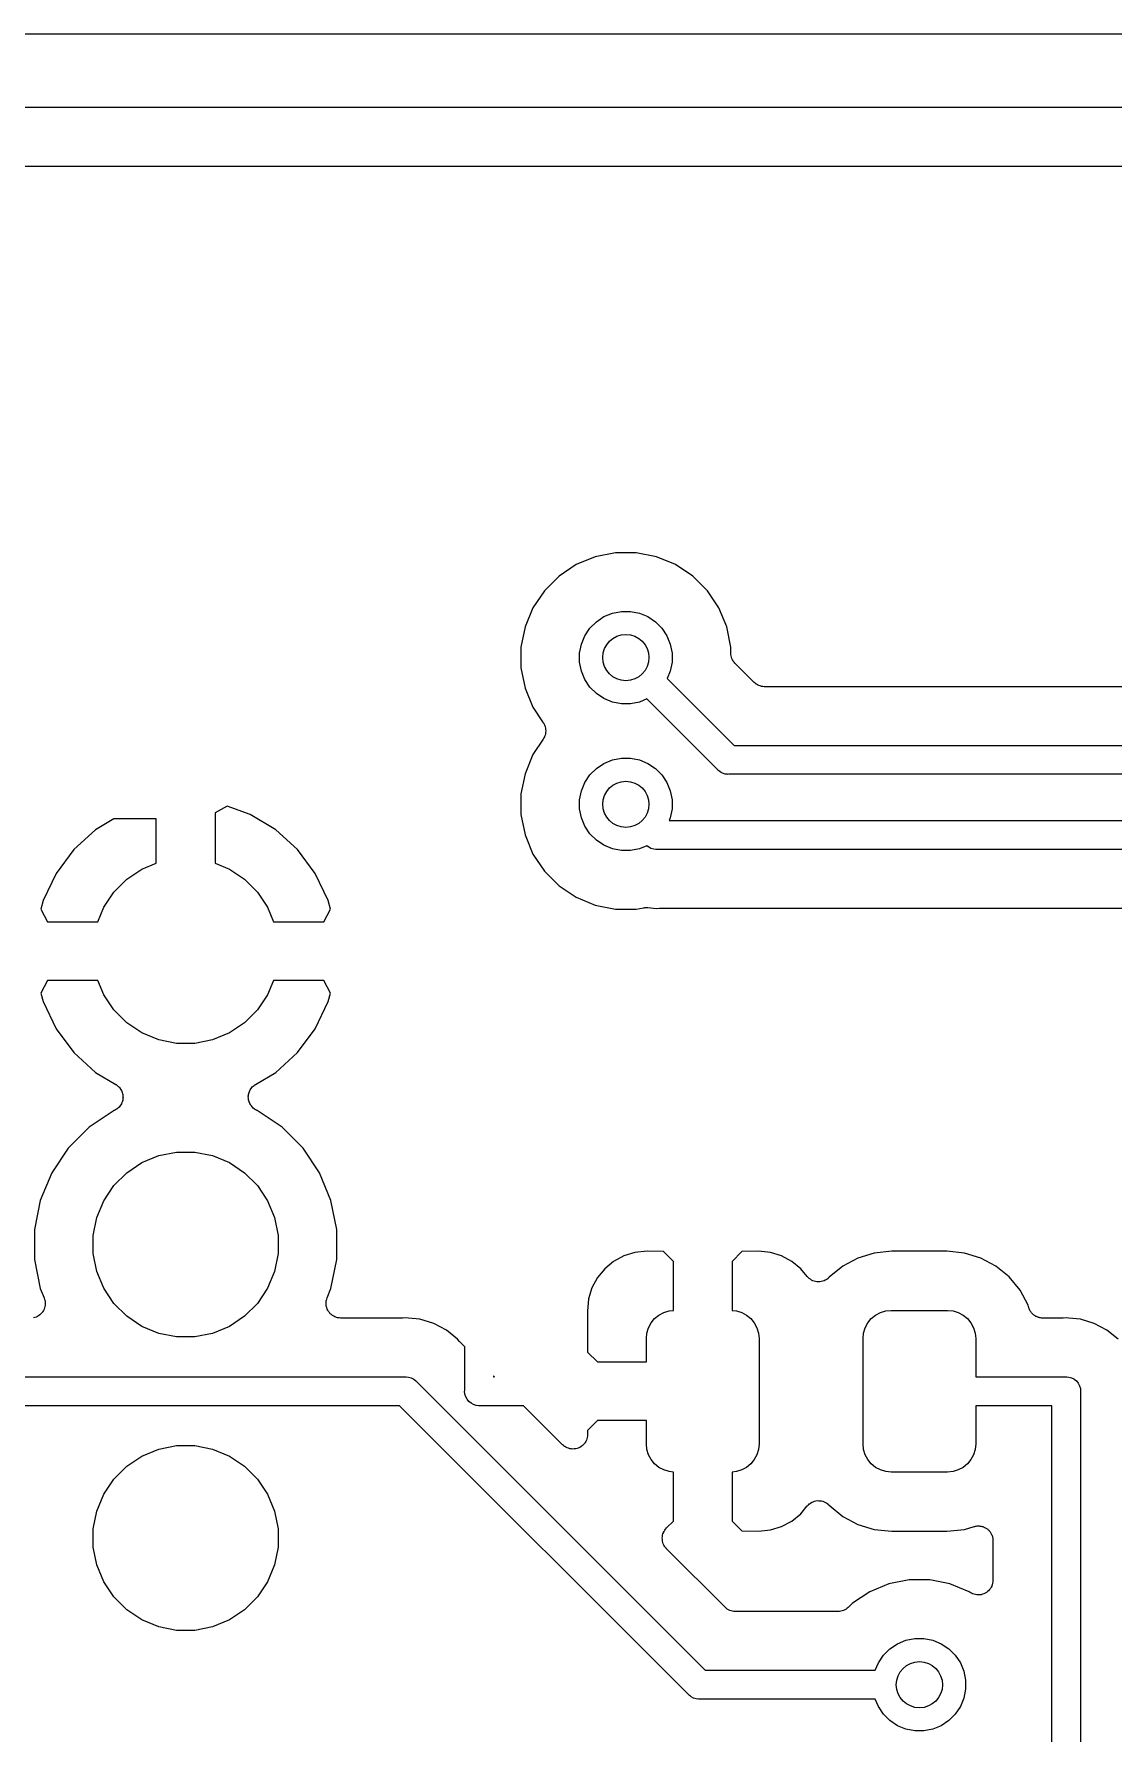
# Model space of a CAD drawing. Extents: x 4.65 to 8.46, y -5.31 to -3.29.
# Drawn here: x 6.698 to 7.066, y -4.966 to -4.388 of the extents above; entities that cross this region are included whole.
import ezdxf

# ---------------------------------------------------------------- set-up
doc = ezdxf.new("R2010")
doc.units = 0
doc.header["$MEASUREMENT"] = 0
doc.layers.add('BLACK', color=7, linetype='CONTINUOUS')

msp = doc.modelspace()

# ---------------------------------------------------------------- linework, layer by layer
at = {"layer": 'BLACK', "linetype": 'CONTINUOUS'}
for p, q in [((6.60964, -4.3875), (7.14036, -4.3875)), ((7.14036, -4.4125), (6.60964, -4.4125)), ((6.61595, -4.4325), (7.13405, -4.4325)), ((6.88957, -4.56563), (6.88307, -4.56832)), ((6.89648, -4.56425), (6.88957, -4.56563)), ((6.90352, -4.56425), (6.89648, -4.56425)), ((6.91043, -4.56563), (6.90352, -4.56425)), ((6.91693, -4.56832), (6.91043, -4.56563)), ((6.87721, -4.57223), (6.87223, -4.57721)), ((6.88307, -4.56832), (6.87721, -4.57223)), ((6.92279, -4.57223), (6.91693, -4.56832)), ((6.92777, -4.57721), (6.92279, -4.57223)), ((6.87223, -4.57721), (6.86832, -4.58307)), ((6.93168, -4.58307), (6.92777, -4.57721)), ((6.86832, -4.58307), (6.86563, -4.58957)), ((6.89254, -4.58604), (6.89541, -4.58486)), ((6.89541, -4.58486), (6.89845, -4.58425)), ((6.89845, -4.58425), (6.90155, -4.58425)), ((6.90155, -4.58425), (6.90459, -4.58486)), ((6.90459, -4.58486), (6.90746, -4.58604)), ((6.93437, -4.58957), (6.93168, -4.58307)), ((6.86563, -4.58957), (6.86425, -4.59648)), ((6.88604, -4.59254), (6.88777, -4.58996)), ((6.88777, -4.58996), (6.88996, -4.58777)), ((6.88996, -4.58777), (6.89254, -4.58604)), ((6.90746, -4.58604), (6.91004, -4.58777)), ((6.91004, -4.58777), (6.91223, -4.58996)), ((6.91223, -4.58996), (6.91396, -4.59254)), ((6.93575, -4.59648), (6.93437, -4.58957)), ((6.86425, -4.59648), (6.86425, -4.60352)), ((6.88425, -4.59845), (6.88486, -4.59541)), ((6.88486, -4.59541), (6.88604, -4.59254)), ((6.91396, -4.59254), (6.91514, -4.59541)), ((6.91514, -4.59541), (6.91575, -4.59845)), ((6.93575, -4.59843), (6.93575, -4.59648)), ((6.88425, -4.60155), (6.88425, -4.59845)), ((6.88486, -4.60459), (6.88425, -4.60155)), ((6.91575, -4.60155), (6.91514, -4.60459)), ((6.91575, -4.59845), (6.91575, -4.60155)), ((6.93579, -4.59889), (6.93575, -4.59843)), ((6.93583, -4.59935), (6.93579, -4.59889)), ((6.93584, -4.59938), (6.93583, -4.59935)), ((6.93584, -4.5994), (6.93584, -4.59938)), ((6.93598, -4.59984), (6.93584, -4.5994)), ((6.93611, -4.60029), (6.93598, -4.59984)), ((6.93612, -4.60031), (6.93611, -4.60029)), ((6.93613, -4.60034), (6.93612, -4.60031)), ((6.93634, -4.60075), (6.93613, -4.60034)), ((6.93655, -4.60116), (6.93634, -4.60075)), ((6.93657, -4.60118), (6.93655, -4.60116)), ((6.93658, -4.6012), (6.93657, -4.60118)), ((6.93688, -4.60156), (6.93658, -4.6012)), ((6.93716, -4.60192), (6.93688, -4.60156)), ((6.9372, -4.60196), (6.93716, -4.60192)), ((6.93721, -4.60197), (6.9372, -4.60196)), ((6.9372, -4.60196), (6.9372, -4.60196)), ((6.9372, -4.60196), (6.9372, -4.60196)), ((6.9437, -4.60846), (6.93721, -4.60197)), ((6.86425, -4.60352), (6.86563, -4.61043)), ((6.88604, -4.60746), (6.88486, -4.60459)), ((6.88777, -4.61004), (6.88604, -4.60746)), ((6.91514, -4.60459), (6.91409, -4.60713)), ((6.91409, -4.60713), (6.93688, -4.62992)), ((6.94406, -4.60875), (6.9437, -4.60846)), ((6.86563, -4.61043), (6.86832, -4.61693)), ((6.88996, -4.61223), (6.88777, -4.61004)), ((6.89254, -4.61396), (6.88996, -4.61223)), ((6.89541, -4.61514), (6.89254, -4.61396)), ((6.90713, -4.61409), (6.90459, -4.61514)), ((6.93119, -4.63815), (6.90713, -4.61409)), ((6.94441, -4.60905), (6.94406, -4.60875)), ((6.94443, -4.60906), (6.94441, -4.60905)), ((6.94445, -4.60908), (6.94443, -4.60906)), ((6.94486, -4.60929), (6.94445, -4.60908)), ((6.94527, -4.60952), (6.94486, -4.60929)), ((6.94529, -4.60952), (6.94527, -4.60952)), ((6.94531, -4.60954), (6.94529, -4.60952)), ((6.94575, -4.60967), (6.94531, -4.60954)), ((6.9462, -4.60981), (6.94575, -4.60967)), ((6.94622, -4.60981), (6.9462, -4.60981)), ((6.94625, -4.60982), (6.94622, -4.60981)), ((6.9467, -4.60987), (6.94625, -4.60982)), ((6.94717, -4.60992), (6.9467, -4.60987)), ((6.94722, -4.60992), (6.94717, -4.60992)), ((6.94724, -4.60992), (6.94722, -4.60992)), ((6.94722, -4.60992), (6.94722, -4.60992)), ((6.94722, -4.60992), (6.94722, -4.60992)), ((7.29169, -4.60992), (6.94724, -4.60992)), ((6.86832, -4.61693), (6.87185, -4.62222)), ((6.89845, -4.61575), (6.89541, -4.61514)), ((6.90155, -4.61575), (6.89845, -4.61575)), ((6.90459, -4.61514), (6.90155, -4.61575)), ((6.87185, -4.62222), (6.87187, -4.62224)), ((6.87187, -4.62224), (6.87187, -4.62224)), ((6.87187, -4.62224), (6.87187, -4.62224)), ((6.87187, -4.62224), (6.87189, -4.62228)), ((6.87189, -4.62228), (6.87211, -4.6227)), ((6.87211, -4.6227), (6.87232, -4.62311)), ((6.87232, -4.62311), (6.87233, -4.62313)), ((6.87233, -4.62313), (6.87234, -4.62315)), ((6.87234, -4.62315), (6.87247, -4.6236)), ((6.87247, -4.6236), (6.8726, -4.62404)), ((6.8726, -4.62404), (6.87261, -4.62406)), ((6.87265, -4.62552), (6.8726, -4.62598)), ((6.87261, -4.62406), (6.87261, -4.62408)), ((6.87261, -4.62408), (6.87265, -4.62455)), ((6.87265, -4.62455), (6.8727, -4.62501)), ((6.8727, -4.62506), (6.87265, -4.62552)), ((6.8727, -4.62501), (6.8727, -4.62504)), ((6.8727, -4.62504), (6.8727, -4.62506)), ((6.87185, -4.62778), (6.86832, -4.63307)), ((6.87207, -4.62737), (6.87185, -4.62778)), ((6.8723, -4.62696), (6.87207, -4.62737)), ((6.87231, -4.62692), (6.8723, -4.62694)), ((6.8723, -4.62694), (6.8723, -4.62696)), ((6.87245, -4.62647), (6.87231, -4.62692)), ((6.87259, -4.62603), (6.87245, -4.62647)), ((6.8726, -4.62598), (6.87259, -4.62601)), ((6.87259, -4.62601), (6.87259, -4.62603)), ((6.93688, -4.62992), (7.30531, -4.62992)), ((6.86832, -4.63307), (6.86563, -4.63957)), ((6.88996, -4.63777), (6.89254, -4.63604)), ((6.89254, -4.63604), (6.89541, -4.63486)), ((6.89541, -4.63486), (6.89845, -4.63425)), ((6.89845, -4.63425), (6.90155, -4.63425)), ((6.90155, -4.63425), (6.90459, -4.63486)), ((6.90459, -4.63486), (6.90746, -4.63604)), ((6.90746, -4.63604), (6.91004, -4.63777)), ((6.86563, -4.63957), (6.86425, -4.64648)), ((6.88486, -4.64541), (6.88604, -4.64254)), ((6.88604, -4.64254), (6.88777, -4.63996)), ((6.88777, -4.63996), (6.88996, -4.63777)), ((6.91004, -4.63777), (6.91223, -4.63996)), ((6.91223, -4.63996), (6.91396, -4.64254)), ((6.91396, -4.64254), (6.91514, -4.64541)), ((6.93135, -4.63834), (6.93119, -4.63815)), ((6.93153, -4.63849), (6.93135, -4.63834)), ((6.9321, -4.63895), (6.93153, -4.63849)), ((6.93252, -4.63918), (6.9321, -4.63895)), ((6.93295, -4.63941), (6.93252, -4.63918)), ((6.93388, -4.63969), (6.93295, -4.63941)), ((6.9346, -4.63976), (6.93388, -4.63969)), ((6.93484, -4.63979), (6.9346, -4.63976)), ((6.9346, -4.63976), (6.9346, -4.63976)), ((6.93508, -4.63976), (6.93484, -4.63979)), ((7.30531, -4.63976), (6.93508, -4.63976)), ((6.86425, -4.64648), (6.86425, -4.65352)), ((6.88425, -4.64845), (6.88486, -4.64541)), ((6.88425, -4.65155), (6.88425, -4.64845)), ((6.91514, -4.64541), (6.91575, -4.64845)), ((6.91575, -4.64845), (6.91575, -4.65155)), ((6.76417, -4.65066), (6.76, -4.65294)), ((6.76, -4.65294), (6.76, -4.67005)), ((6.77202, -4.65348), (6.76417, -4.65066)), ((6.78067, -4.65867), (6.77202, -4.65348)), ((6.86425, -4.65352), (6.86563, -4.66043)), ((6.88486, -4.65459), (6.88425, -4.65155)), ((6.88604, -4.65746), (6.88486, -4.65459)), ((6.91514, -4.65459), (6.91476, -4.65551)), ((6.91575, -4.65155), (6.91514, -4.65459)), ((6.71933, -4.65867), (6.71185, -4.66544)), ((6.72557, -4.65492), (6.71933, -4.65867)), ((6.74, -4.65492), (6.72557, -4.65492)), ((6.74, -4.67005), (6.74, -4.65492)), ((6.78815, -4.66544), (6.78067, -4.65867)), ((6.86563, -4.66043), (6.86832, -4.66693)), ((6.88777, -4.66004), (6.88604, -4.65746)), ((6.88996, -4.66223), (6.88777, -4.66004)), ((6.91476, -4.65551), (7.30531, -4.65551)), ((6.71185, -4.66544), (6.70584, -4.67355)), ((6.79416, -4.67355), (6.78815, -4.66544)), ((6.89254, -4.66396), (6.88996, -4.66223)), ((6.89541, -4.66514), (6.89254, -4.66396)), ((6.89845, -4.66575), (6.89541, -4.66514)), ((6.90155, -4.66575), (6.89845, -4.66575)), ((6.90459, -4.66514), (6.90155, -4.66575)), ((6.90713, -4.66409), (6.90459, -4.66514)), ((6.90755, -4.66443), (6.90713, -4.66409)), ((6.90769, -4.66454), (6.90755, -4.66443)), ((6.90854, -4.665), (6.90769, -4.66454)), ((6.90947, -4.66528), (6.90854, -4.665)), ((6.91019, -4.66535), (6.90947, -4.66528)), ((6.91043, -4.66538), (6.91019, -4.66535)), ((6.91019, -4.66535), (6.91019, -4.66535)), ((6.91067, -4.66535), (6.91043, -4.66538)), ((7.30531, -4.66535), (6.91067, -4.66535)), ((6.72992, -4.67554), (6.73508, -4.67209)), ((6.73508, -4.67209), (6.74, -4.67005)), ((6.76, -4.67005), (6.76492, -4.67209)), ((6.76492, -4.67209), (6.77008, -4.67554)), ((6.86832, -4.66693), (6.87223, -4.67279)), ((6.70584, -4.67355), (6.70148, -4.68278)), ((6.72554, -4.67992), (6.72992, -4.67554)), ((6.77008, -4.67554), (6.77446, -4.67992)), ((6.79852, -4.68278), (6.79416, -4.67355)), ((6.87223, -4.67279), (6.87721, -4.67777)), ((6.87721, -4.67777), (6.88307, -4.68168)), ((6.70148, -4.68278), (6.7006, -4.6857)), ((6.72209, -4.68508), (6.72554, -4.67992)), ((6.77446, -4.67992), (6.77791, -4.68508)), ((6.7994, -4.6857), (6.79852, -4.68278)), ((6.88307, -4.68168), (6.88957, -4.68437)), ((6.7006, -4.6857), (6.70296, -4.69)), ((6.72005, -4.69), (6.72209, -4.68508)), ((6.77791, -4.68508), (6.77995, -4.69)), ((6.79704, -4.69), (6.7994, -4.6857)), ((6.88957, -4.68437), (6.89648, -4.68575)), ((6.89648, -4.68575), (6.90352, -4.68575)), ((6.90352, -4.68575), (6.906, -4.68525)), ((6.906, -4.68525), (6.90607, -4.68524)), ((6.90607, -4.68524), (6.90628, -4.68522)), ((6.90628, -4.68522), (6.90649, -4.68518)), ((6.90649, -4.68518), (6.90677, -4.68518)), ((6.90677, -4.68518), (6.90704, -4.68516)), ((6.90704, -4.68516), (6.90725, -4.68518)), ((6.90725, -4.68518), (6.90747, -4.68518)), ((6.90747, -4.68518), (6.91043, -4.68547)), ((6.91043, -4.68547), (6.91141, -4.68538)), ((6.91141, -4.68538), (6.91148, -4.68537)), ((6.91148, -4.68537), (6.91169, -4.68537)), ((6.91169, -4.68537), (6.9119, -4.68535)), ((6.9119, -4.68535), (7.28019, -4.68535)), ((6.70296, -4.69), (6.72005, -4.69)), ((6.77995, -4.69), (6.79704, -4.69)), ((6.70296, -4.71), (6.7006, -4.7143)), ((6.72005, -4.71), (6.70296, -4.71)), ((6.72209, -4.71492), (6.72005, -4.71)), ((6.77995, -4.71), (6.77791, -4.71492)), ((6.79704, -4.71), (6.77995, -4.71)), ((6.7994, -4.7143), (6.79704, -4.71)), ((6.7006, -4.7143), (6.70148, -4.71722)), ((6.70148, -4.71722), (6.70584, -4.72645)), ((6.72554, -4.72008), (6.72209, -4.71492)), ((6.77791, -4.71492), (6.77446, -4.72008)), ((6.79416, -4.72645), (6.79852, -4.71722)), ((6.79852, -4.71722), (6.7994, -4.7143)), ((6.72992, -4.72446), (6.72554, -4.72008)), ((6.77446, -4.72008), (6.77008, -4.72446)), ((6.70584, -4.72645), (6.71185, -4.73456)), ((6.73508, -4.72791), (6.72992, -4.72446)), ((6.74081, -4.73029), (6.73508, -4.72791)), ((6.76492, -4.72791), (6.75919, -4.73029)), ((6.77008, -4.72446), (6.76492, -4.72791)), ((6.78815, -4.73456), (6.79416, -4.72645)), ((6.71185, -4.73456), (6.71933, -4.74133)), ((6.7469, -4.7315), (6.74081, -4.73029)), ((6.7531, -4.7315), (6.7469, -4.7315)), ((6.75919, -4.73029), (6.7531, -4.7315)), ((6.78067, -4.74133), (6.78815, -4.73456)), ((6.71933, -4.74133), (6.72623, -4.74547)), ((6.77377, -4.74547), (6.78067, -4.74133)), ((6.72623, -4.74547), (6.72629, -4.74551)), ((6.72629, -4.74551), (6.72638, -4.74558)), ((6.72638, -4.74558), (6.72647, -4.74563)), ((6.72647, -4.74563), (6.72676, -4.74587)), ((6.72676, -4.74587), (6.72706, -4.7461)), ((6.72706, -4.7461), (6.72714, -4.74619)), ((6.72714, -4.74619), (6.72722, -4.74626)), ((6.72722, -4.74626), (6.72746, -4.74655)), ((6.72746, -4.74655), (6.72771, -4.74683)), ((6.72771, -4.74683), (6.72777, -4.74693)), ((6.72777, -4.74693), (6.72784, -4.74702)), ((6.72784, -4.74702), (6.72801, -4.74735)), ((6.72801, -4.74735), (6.7282, -4.74768)), ((6.77183, -4.74761), (6.77202, -4.74729)), ((6.77202, -4.74729), (6.7722, -4.74696)), ((6.7722, -4.74696), (6.77227, -4.74687)), ((6.77227, -4.74687), (6.77233, -4.74678)), ((6.77233, -4.74678), (6.77259, -4.7465)), ((6.77259, -4.7465), (6.77283, -4.74621)), ((6.77283, -4.74621), (6.77291, -4.74614)), ((6.77291, -4.74614), (6.77299, -4.74605)), ((6.77299, -4.74605), (6.77329, -4.74583)), ((6.77329, -4.74583), (6.77358, -4.74559)), ((6.77358, -4.74559), (6.77368, -4.74554)), ((6.77368, -4.74554), (6.77377, -4.74547)), ((6.72726, -4.75322), (6.72719, -4.7533)), ((6.72734, -4.75314), (6.72726, -4.75322)), ((6.72757, -4.75284), (6.72734, -4.75314)), ((6.72781, -4.75255), (6.72757, -4.75284)), ((6.72786, -4.75245), (6.72781, -4.75255)), ((6.72793, -4.75236), (6.72786, -4.75245)), ((6.72809, -4.75202), (6.72793, -4.75236)), ((6.72827, -4.75169), (6.72809, -4.75202)), ((6.7282, -4.74768), (6.72824, -4.74778)), ((6.72824, -4.74778), (6.72829, -4.74788)), ((6.7283, -4.75158), (6.72827, -4.75169)), ((6.72829, -4.74788), (6.7284, -4.74824)), ((6.72835, -4.75148), (6.7283, -4.75158)), ((6.72844, -4.75112), (6.72835, -4.75148)), ((6.7284, -4.74824), (6.72852, -4.7486)), ((6.72856, -4.75076), (6.72844, -4.75112)), ((6.72852, -4.7486), (6.72853, -4.74871)), ((6.72853, -4.74871), (6.72857, -4.74882)), ((6.72857, -4.75065), (6.72856, -4.75076)), ((6.72857, -4.74882), (6.7286, -4.74919)), ((6.7286, -4.75054), (6.72857, -4.75065)), ((6.7286, -4.74919), (6.72865, -4.74957)), ((6.72862, -4.75016), (6.7286, -4.75054)), ((6.72866, -4.74979), (6.72862, -4.75016)), ((6.72865, -4.74957), (6.72865, -4.74968)), ((6.72865, -4.74968), (6.72866, -4.74979)), ((6.77134, -4.74972), (6.77136, -4.74961)), ((6.77138, -4.75009), (6.77134, -4.74972)), ((6.77135, -4.7495), (6.77141, -4.74912)), ((6.77136, -4.74961), (6.77135, -4.7495)), ((6.77139, -4.75047), (6.77138, -4.75009)), ((6.77142, -4.75058), (6.77139, -4.75047)), ((6.77141, -4.74912), (6.77145, -4.74875)), ((6.77143, -4.75069), (6.77142, -4.75058)), ((6.77154, -4.75105), (6.77143, -4.75069)), ((6.77145, -4.74875), (6.77148, -4.74864)), ((6.77148, -4.74864), (6.7715, -4.74853)), ((6.7715, -4.74853), (6.77163, -4.74818)), ((6.77163, -4.75142), (6.77154, -4.75105)), ((6.77163, -4.74818), (6.77174, -4.74782)), ((6.77167, -4.75152), (6.77163, -4.75142)), ((6.7717, -4.75163), (6.77167, -4.75152)), ((6.77188, -4.75196), (6.7717, -4.75163)), ((6.77174, -4.74782), (6.77179, -4.74772)), ((6.77179, -4.74772), (6.77183, -4.74761)), ((6.77204, -4.7523), (6.77188, -4.75196)), ((6.7721, -4.75239), (6.77204, -4.7523)), ((6.77216, -4.75249), (6.7721, -4.75239)), ((6.77239, -4.75279), (6.77216, -4.75249)), ((6.77261, -4.75309), (6.77239, -4.75279)), ((6.7727, -4.75317), (6.77261, -4.75309)), ((6.77277, -4.75325), (6.7727, -4.75317)), ((6.77305, -4.7535), (6.77277, -4.75325)), ((6.72564, -4.75434), (6.71717, -4.76)), ((6.72567, -4.75433), (6.72564, -4.75434)), ((6.72577, -4.75429), (6.72567, -4.75433)), ((6.7261, -4.7541), (6.72577, -4.75429)), ((6.72643, -4.75392), (6.7261, -4.7541)), ((6.72652, -4.75385), (6.72643, -4.75392)), ((6.72661, -4.75379), (6.72652, -4.75385)), ((6.72689, -4.75354), (6.72661, -4.75379)), ((6.72719, -4.7533), (6.72689, -4.75354)), ((6.77333, -4.75375), (6.77305, -4.7535)), ((6.77343, -4.75381), (6.77333, -4.75375)), ((6.77351, -4.75388), (6.77343, -4.75381)), ((6.77384, -4.75406), (6.77351, -4.75388)), ((6.77416, -4.75426), (6.77384, -4.75406)), ((6.77427, -4.7543), (6.77416, -4.75426)), ((6.77437, -4.75435), (6.77427, -4.7543)), ((6.77439, -4.75436), (6.77437, -4.75435)), ((6.78283, -4.76), (6.77439, -4.75436)), ((6.71717, -4.76), (6.71, -4.76717)), ((6.79, -4.76717), (6.78283, -4.76)), ((6.71, -4.76717), (6.70436, -4.77561)), ((6.73508, -4.77209), (6.74081, -4.76971)), ((6.74081, -4.76971), (6.7469, -4.7685)), ((6.7469, -4.7685), (6.7531, -4.7685)), ((6.7531, -4.7685), (6.75919, -4.76971)), ((6.75919, -4.76971), (6.76492, -4.77209)), ((6.79564, -4.77561), (6.79, -4.76717)), ((6.70436, -4.77561), (6.70048, -4.78498)), ((6.72554, -4.77992), (6.72992, -4.77554)), ((6.72992, -4.77554), (6.73508, -4.77209)), ((6.76492, -4.77209), (6.77008, -4.77554)), ((6.77008, -4.77554), (6.77446, -4.77992)), ((6.79952, -4.78498), (6.79564, -4.77561)), ((6.72209, -4.78508), (6.72554, -4.77992)), ((6.77446, -4.77992), (6.77791, -4.78508)), ((6.70048, -4.78498), (6.6985, -4.79493)), ((6.71971, -4.79081), (6.72209, -4.78508)), ((6.77791, -4.78508), (6.78029, -4.79081)), ((6.8015, -4.79493), (6.79952, -4.78498)), ((6.7185, -4.7969), (6.71971, -4.79081)), ((6.78029, -4.79081), (6.7815, -4.7969)), ((6.6985, -4.79493), (6.6985, -4.80507)), ((6.7185, -4.8031), (6.7185, -4.7969)), ((6.7815, -4.7969), (6.7815, -4.8031)), ((6.8015, -4.80507), (6.8015, -4.79493)), ((6.6985, -4.80507), (6.70048, -4.81502)), ((6.71971, -4.80919), (6.7185, -4.8031)), ((6.7815, -4.8031), (6.78029, -4.80919)), ((6.79952, -4.81502), (6.8015, -4.80507)), ((6.8993, -4.80387), (6.89582, -4.80573)), ((6.90307, -4.80273), (6.8993, -4.80387)), ((6.9072, -4.80232), (6.90307, -4.80273)), ((6.91283, -4.80241), (6.9072, -4.80232)), ((6.91618, -4.80576), (6.91283, -4.80241)), ((6.93953, -4.80241), (6.93618, -4.80576)), ((6.94517, -4.80232), (6.93953, -4.80241)), ((6.94929, -4.80273), (6.94517, -4.80232)), ((6.95306, -4.80387), (6.94929, -4.80273)), ((6.95654, -4.80573), (6.95306, -4.80387)), ((6.97904, -4.8046), (6.97391, -4.80735)), ((6.98461, -4.80291), (6.97904, -4.8046)), ((6.99065, -4.80232), (6.98461, -4.80291)), ((7.00935, -4.80232), (6.99065, -4.80232)), ((7.01539, -4.80291), (7.00935, -4.80232)), ((7.02096, -4.8046), (7.01539, -4.80291)), ((7.02609, -4.80735), (7.02096, -4.8046)), ((6.72209, -4.81492), (6.71971, -4.80919)), ((6.78029, -4.80919), (6.77791, -4.81492)), ((6.89278, -4.80823), (6.89028, -4.81128)), ((6.89582, -4.80573), (6.89278, -4.80823)), ((6.91618, -4.82248), (6.91618, -4.80576)), ((6.93618, -4.80576), (6.93618, -4.82248)), ((6.95958, -4.80823), (6.95654, -4.80573)), ((6.96178, -4.81091), (6.95958, -4.80823)), ((6.96212, -4.81124), (6.96178, -4.81091)), ((6.9693, -4.81113), (6.96913, -4.81129)), ((6.97391, -4.80735), (6.9693, -4.81113)), ((7.03059, -4.81104), (7.02609, -4.80735)), ((7.03429, -4.81554), (7.03059, -4.81104)), ((6.70048, -4.81502), (6.70179, -4.81817)), ((6.72554, -4.82008), (6.72209, -4.81492)), ((6.77791, -4.81492), (6.77446, -4.82008)), ((6.79821, -4.81817), (6.79952, -4.81502)), ((6.88842, -4.81475), (6.88728, -4.81852)), ((6.89028, -4.81128), (6.88842, -4.81475)), ((6.96245, -4.81158), (6.96212, -4.81124)), ((6.96246, -4.81159), (6.96245, -4.81158)), ((6.96247, -4.8116), (6.96246, -4.81159)), ((6.96287, -4.81186), (6.96247, -4.8116)), ((6.96326, -4.81213), (6.96287, -4.81186)), ((6.96327, -4.81214), (6.96326, -4.81213)), ((6.96328, -4.81214), (6.96327, -4.81214)), ((6.96372, -4.81233), (6.96328, -4.81214)), ((6.96416, -4.81251), (6.96372, -4.81233)), ((6.96417, -4.81251), (6.96416, -4.81251)), ((6.96419, -4.81252), (6.96417, -4.81251)), ((6.96465, -4.81261), (6.96419, -4.81252)), ((6.96511, -4.81271), (6.96465, -4.81261)), ((6.96513, -4.81271), (6.96511, -4.81271)), ((6.96514, -4.81271), (6.96513, -4.81271)), ((6.96562, -4.81271), (6.96514, -4.81271)), ((6.96609, -4.81272), (6.96562, -4.81271)), ((6.9661, -4.81272), (6.96609, -4.81272)), ((6.96612, -4.81272), (6.9661, -4.81272)), ((6.96659, -4.81263), (6.96612, -4.81272)), ((6.96705, -4.81254), (6.96659, -4.81263)), ((6.96706, -4.81253), (6.96705, -4.81254)), ((6.96708, -4.81253), (6.96706, -4.81253)), ((6.96752, -4.81235), (6.96708, -4.81253)), ((6.96795, -4.81218), (6.96752, -4.81235)), ((6.96797, -4.81217), (6.96795, -4.81218)), ((6.96798, -4.81216), (6.96797, -4.81217)), ((6.96838, -4.8119), (6.96798, -4.81216)), ((6.96877, -4.81164), (6.96838, -4.8119)), ((6.96878, -4.81163), (6.96877, -4.81164)), ((6.96879, -4.81163), (6.96878, -4.81163)), ((6.96913, -4.81129), (6.96879, -4.81163)), ((7.03703, -4.82067), (7.03429, -4.81554)), ((6.70154, -4.82246), (6.70131, -4.82287)), ((6.70177, -4.82204), (6.70154, -4.82246)), ((6.70178, -4.82202), (6.70177, -4.82203)), ((6.70177, -4.82203), (6.70177, -4.82204)), ((6.70192, -4.82156), (6.70178, -4.82202)), ((6.70179, -4.81817), (6.7018, -4.8182)), ((6.7018, -4.8182), (6.7018, -4.81821)), ((6.7018, -4.81821), (6.7018, -4.81821)), ((6.7018, -4.81821), (6.70181, -4.81823)), ((6.70181, -4.81823), (6.70195, -4.81869)), ((6.70206, -4.82111), (6.70192, -4.82156)), ((6.70195, -4.81869), (6.70208, -4.81914)), ((6.70211, -4.82061), (6.70206, -4.82108)), ((6.70206, -4.82108), (6.70206, -4.8211)), ((6.70206, -4.8211), (6.70206, -4.82111)), ((6.70208, -4.81914), (6.70208, -4.81915)), ((6.70208, -4.81915), (6.70208, -4.81917)), ((6.70208, -4.81917), (6.70212, -4.81965)), ((6.70217, -4.82014), (6.70211, -4.82061)), ((6.70212, -4.81965), (6.70217, -4.82011)), ((6.70217, -4.82011), (6.70216, -4.82013)), ((6.70216, -4.82013), (6.70217, -4.82014)), ((6.72992, -4.82446), (6.72554, -4.82008)), ((6.77446, -4.82008), (6.77008, -4.82446)), ((6.79783, -4.82004), (6.79788, -4.81957)), ((6.79784, -4.82006), (6.79783, -4.82004)), ((6.79783, -4.82007), (6.79784, -4.82006)), ((6.79788, -4.82054), (6.79783, -4.82007)), ((6.79788, -4.81957), (6.79793, -4.8191)), ((6.79792, -4.82102), (6.79788, -4.82054)), ((6.79793, -4.82103), (6.79792, -4.82102)), ((6.79793, -4.81909), (6.79794, -4.81907)), ((6.79793, -4.8191), (6.79793, -4.81909)), ((6.79793, -4.82104), (6.79793, -4.82103)), ((6.79806, -4.8215), (6.79793, -4.82104)), ((6.79794, -4.81907), (6.79808, -4.81862)), ((6.7982, -4.82195), (6.79806, -4.8215)), ((6.79808, -4.81862), (6.79821, -4.81817)), ((6.7982, -4.82196), (6.7982, -4.82195)), ((6.79821, -4.82198), (6.7982, -4.82196)), ((6.79843, -4.82239), (6.79821, -4.82198)), ((6.79865, -4.82282), (6.79843, -4.82239)), ((6.88728, -4.81852), (6.88687, -4.82267)), ((6.88687, -4.82267), (6.88697, -4.83666)), ((6.91291, -4.82317), (6.91471, -4.82263)), ((6.91471, -4.82263), (6.91618, -4.82248)), ((6.93618, -4.82248), (6.93765, -4.82263)), ((6.93765, -4.82263), (6.93945, -4.82317)), ((6.98673, -4.82317), (6.98853, -4.82263)), ((6.98853, -4.82263), (6.9904, -4.82244)), ((6.9904, -4.82244), (7.0096, -4.82244)), ((7.0096, -4.82244), (7.01147, -4.82263)), ((7.01147, -4.82263), (7.01327, -4.82317)), ((7.03729, -4.82153), (7.03703, -4.82067)), ((7.03737, -4.82174), (7.03729, -4.82153)), ((7.03744, -4.82195), (7.03737, -4.82174)), ((7.03756, -4.82219), (7.03744, -4.82195)), ((7.03766, -4.82243), (7.03756, -4.82219)), ((7.03779, -4.82262), (7.03766, -4.82243)), ((7.03789, -4.82282), (7.03779, -4.82262)), ((6.69859, -4.82485), (6.69814, -4.82498)), ((6.69905, -4.82471), (6.69859, -4.82485)), ((6.69906, -4.82471), (6.69905, -4.82471)), ((6.69907, -4.8247), (6.69906, -4.82471)), ((6.69949, -4.82448), (6.69907, -4.8247)), ((6.69991, -4.82426), (6.69949, -4.82448)), ((6.69992, -4.82425), (6.69991, -4.82426)), ((6.69993, -4.82424), (6.69992, -4.82425)), ((6.7003, -4.82394), (6.69993, -4.82424)), ((6.70067, -4.82364), (6.7003, -4.82394)), ((6.70068, -4.82363), (6.70067, -4.82364)), ((6.70069, -4.82363), (6.70068, -4.82363)), ((6.70099, -4.82326), (6.70069, -4.82363)), ((6.7013, -4.8229), (6.70099, -4.82326)), ((6.70131, -4.82287), (6.7013, -4.82288)), ((6.7013, -4.82288), (6.7013, -4.8229)), ((6.73508, -4.82791), (6.72992, -4.82446)), ((6.74081, -4.83029), (6.73508, -4.82791)), ((6.76492, -4.82791), (6.75919, -4.83029)), ((6.77008, -4.82446), (6.76492, -4.82791)), ((6.79866, -4.82283), (6.79865, -4.82282)), ((6.79866, -4.82284), (6.79866, -4.82283)), ((6.79896, -4.82321), (6.79866, -4.82284)), ((6.79926, -4.82358), (6.79896, -4.82321)), ((6.79927, -4.82359), (6.79926, -4.82358)), ((6.79928, -4.8236), (6.79927, -4.82359)), ((6.79965, -4.8239), (6.79928, -4.8236)), ((6.80001, -4.8242), (6.79965, -4.8239)), ((6.80002, -4.82421), (6.80001, -4.8242)), ((6.80003, -4.82422), (6.80002, -4.82421)), ((6.80045, -4.82444), (6.80003, -4.82422)), ((6.80086, -4.82467), (6.80045, -4.82444)), ((6.80088, -4.82468), (6.80086, -4.82467)), ((6.80089, -4.82468), (6.80088, -4.82468)), ((6.80134, -4.82482), (6.80089, -4.82468)), ((6.80179, -4.82497), (6.80134, -4.82482)), ((6.80181, -4.82497), (6.80179, -4.82497)), ((6.80182, -4.82497), (6.80181, -4.82497)), ((6.80229, -4.82502), (6.80182, -4.82497)), ((6.80276, -4.82508), (6.80229, -4.82502)), ((6.80279, -4.82508), (6.80276, -4.82508)), ((6.80283, -4.82508), (6.80279, -4.82508)), ((6.80279, -4.82508), (6.80279, -4.82508)), ((6.80279, -4.82508), (6.80279, -4.82508)), ((6.82348, -4.82508), (6.80283, -4.82508)), ((6.82368, -4.82506), (6.82348, -4.82508)), ((6.8239, -4.82506), (6.82368, -4.82506)), ((6.82397, -4.82505), (6.8239, -4.82506)), ((6.82494, -4.82496), (6.82397, -4.82505)), ((6.82592, -4.82505), (6.82494, -4.82496)), ((6.82983, -4.82544), (6.82592, -4.82505)), ((6.82592, -4.82505), (6.82592, -4.82505)), ((6.83453, -4.82686), (6.82983, -4.82544)), ((6.83886, -4.82918), (6.83453, -4.82686)), ((6.90717, -4.83017), (6.90772, -4.82836)), ((6.90772, -4.82836), (6.90861, -4.82671)), ((6.90861, -4.82671), (6.9098, -4.82525)), ((6.9098, -4.82525), (6.91125, -4.82406)), ((6.91125, -4.82406), (6.91291, -4.82317)), ((6.93945, -4.82317), (6.94111, -4.82406)), ((6.94111, -4.82406), (6.94256, -4.82525)), ((6.94256, -4.82525), (6.94376, -4.82671)), ((6.94376, -4.82671), (6.94464, -4.82836)), ((6.94464, -4.82836), (6.94519, -4.83017)), ((6.98099, -4.83017), (6.98154, -4.82836)), ((6.98154, -4.82836), (6.98242, -4.82671)), ((6.98242, -4.82671), (6.98362, -4.82525)), ((6.98362, -4.82525), (6.98507, -4.82406)), ((6.98507, -4.82406), (6.98673, -4.82317)), ((7.01327, -4.82317), (7.01493, -4.82406)), ((7.01493, -4.82406), (7.01638, -4.82525)), ((7.01638, -4.82525), (7.01758, -4.82671)), ((7.01758, -4.82671), (7.01846, -4.82836)), ((7.01846, -4.82836), (7.01901, -4.83017)), ((7.03806, -4.82302), (7.03789, -4.82282)), ((7.0382, -4.82324), (7.03806, -4.82302)), ((7.03836, -4.8234), (7.0382, -4.82324)), ((7.0385, -4.82358), (7.03836, -4.8234)), ((7.0387, -4.82375), (7.0385, -4.82358)), ((7.03889, -4.82394), (7.0387, -4.82375)), ((7.03908, -4.82406), (7.03889, -4.82394)), ((7.03925, -4.8242), (7.03908, -4.82406)), ((7.03948, -4.82433), (7.03925, -4.8242)), ((7.0397, -4.82448), (7.03948, -4.82433)), ((7.03991, -4.82457), (7.0397, -4.82448)), ((7.0401, -4.82467), (7.03991, -4.82457)), ((7.04036, -4.82475), (7.0401, -4.82467)), ((7.0406, -4.82486), (7.04036, -4.82475)), ((7.04082, -4.8249), (7.0406, -4.82486)), ((7.04103, -4.82497), (7.04082, -4.8249)), ((7.0413, -4.825), (7.04103, -4.82497)), ((7.04156, -4.82505), (7.0413, -4.825)), ((7.04178, -4.82505), (7.04156, -4.82505)), ((7.042, -4.82508), (7.04178, -4.82505)), ((7.04207, -4.82508), (7.042, -4.82508)), ((7.04853, -4.82508), (7.04207, -4.82508)), ((7.04874, -4.82506), (7.04853, -4.82508)), ((7.04895, -4.82506), (7.04874, -4.82506)), ((7.04902, -4.82505), (7.04895, -4.82506)), ((7.05, -4.82496), (7.04902, -4.82505)), ((7.05098, -4.82505), (7.05, -4.82496)), ((7.05489, -4.82544), (7.05098, -4.82505)), ((7.05958, -4.82686), (7.05489, -4.82544)), ((7.06391, -4.82918), (7.05958, -4.82686)), ((6.7469, -4.8315), (6.74081, -4.83029)), ((6.7531, -4.8315), (6.7469, -4.8315)), ((6.75919, -4.83029), (6.7531, -4.8315)), ((6.84265, -4.83229), (6.83886, -4.82918)), ((6.84328, -4.83305), (6.84265, -4.83229)), ((6.84343, -4.8332), (6.84328, -4.83305)), ((6.84356, -4.83337), (6.84343, -4.8332)), ((6.84361, -4.83342), (6.84356, -4.83337)), ((6.84508, -4.83489), (6.84361, -4.83342)), ((6.90699, -4.83204), (6.90717, -4.83017)), ((6.90699, -4.84), (6.90699, -4.83204)), ((6.94519, -4.83017), (6.94537, -4.83204)), ((6.94537, -4.83204), (6.94537, -4.86796)), ((6.98081, -4.83204), (6.98099, -4.83017)), ((6.98081, -4.86796), (6.98081, -4.83204)), ((7.01901, -4.83017), (7.01919, -4.83204)), ((7.01919, -4.83204), (7.01919, -4.84508)), ((7.06771, -4.83229), (7.06391, -4.82918)), ((6.84508, -4.84976), (6.84508, -4.83489)), ((6.88697, -4.83666), (6.89031, -4.84)), ((6.89031, -4.84), (6.90699, -4.84)), ((6.64338, -4.84508), (6.8247, -4.84508)), ((6.8247, -4.84508), (6.82494, -4.84506)), ((6.82494, -4.84506), (6.82519, -4.84508)), ((6.82519, -4.84508), (6.82519, -4.84508)), ((6.82519, -4.84508), (6.82591, -4.84515)), ((6.82591, -4.84515), (6.82684, -4.84543)), ((6.82684, -4.84543), (6.82769, -4.84589)), ((6.82769, -4.84589), (6.82844, -4.8465)), ((6.85527, -4.84508), (6.85492, -4.84473)), ((6.85492, -4.84473), (6.85492, -4.84508)), ((6.85492, -4.84508), (6.85527, -4.84508)), ((7.01919, -4.84508), (7.04976, -4.84508)), ((7.04976, -4.84508), (7.05, -4.84505)), ((7.05, -4.84505), (7.05024, -4.84508)), ((7.05024, -4.84508), (7.05024, -4.84508)), ((7.05024, -4.84508), (7.05096, -4.84515)), ((7.05096, -4.84515), (7.05189, -4.84543)), ((7.05189, -4.84543), (7.05259, -4.8458)), ((7.05259, -4.8458), (7.05275, -4.84589)), ((7.05275, -4.84589), (7.0535, -4.8465)), ((6.82844, -4.8465), (6.8286, -4.84669)), ((6.8286, -4.84669), (6.92698, -4.94508)), ((6.84505, -4.85), (6.84508, -4.84976)), ((6.84515, -4.85096), (6.84505, -4.85)), ((6.84543, -4.85189), (6.84515, -4.85096)), ((7.0535, -4.8465), (7.05411, -4.84725)), ((7.05411, -4.84725), (7.05457, -4.84811)), ((7.05457, -4.84811), (7.05485, -4.84904)), ((7.05485, -4.84904), (7.05489, -4.84944)), ((7.05489, -4.84944), (7.05495, -4.85)), ((7.05495, -4.85), (7.05492, -4.85024)), ((7.05492, -4.85024), (7.05492, -4.99508)), ((6.82291, -4.85492), (6.64158, -4.85492)), ((6.92129, -4.95331), (6.82291, -4.85492)), ((6.84589, -4.85275), (6.84543, -4.85189)), ((6.8465, -4.8535), (6.84589, -4.85275)), ((6.84725, -4.85411), (6.8465, -4.8535)), ((6.84811, -4.85457), (6.84725, -4.85411)), ((6.84904, -4.85485), (6.84811, -4.85457)), ((6.84976, -4.85492), (6.84904, -4.85485)), ((6.85, -4.85495), (6.84976, -4.85492)), ((6.84976, -4.85492), (6.84976, -4.85492)), ((6.85024, -4.85492), (6.85, -4.85495)), ((6.86511, -4.85492), (6.85024, -4.85492)), ((6.87843, -4.86824), (6.86511, -4.85492)), ((7.04508, -4.85492), (7.01919, -4.85492)), ((7.01919, -4.85492), (7.01919, -4.86796)), ((7.04508, -4.99976), (7.04508, -4.85492)), ((6.89031, -4.86), (6.88697, -4.86334)), ((6.90699, -4.86), (6.89031, -4.86)), ((6.90699, -4.86796), (6.90699, -4.86)), ((6.74081, -4.86971), (6.7469, -4.8685)), ((6.7469, -4.8685), (6.7531, -4.8685)), ((6.7531, -4.8685), (6.75919, -4.86971)), ((6.87878, -4.86853), (6.87843, -4.86824)), ((6.87914, -4.86883), (6.87878, -4.86853)), ((6.87916, -4.86884), (6.87914, -4.86883)), ((6.87918, -4.86886), (6.87916, -4.86884)), ((6.87959, -4.86908), (6.87918, -4.86886)), ((6.88467, -4.86891), (6.88426, -4.86912)), ((6.88469, -4.86889), (6.88467, -4.86891)), ((6.88471, -4.86888), (6.88469, -4.86889)), ((6.88507, -4.86859), (6.88471, -4.86888)), ((6.88543, -4.8683), (6.88507, -4.86859)), ((6.88545, -4.86828), (6.88543, -4.8683)), ((6.88547, -4.86826), (6.88545, -4.86828)), ((6.88577, -4.86791), (6.88547, -4.86826)), ((6.88607, -4.86756), (6.88577, -4.86791)), ((6.88608, -4.86753), (6.88607, -4.86756)), ((6.8861, -4.86751), (6.88608, -4.86753)), ((6.88632, -4.86711), (6.8861, -4.86751)), ((6.88654, -4.86671), (6.88632, -4.86711)), ((6.88655, -4.86668), (6.88654, -4.86671)), ((6.88657, -4.86666), (6.88655, -4.86668)), ((6.8867, -4.86622), (6.88657, -4.86666)), ((6.88685, -4.86578), (6.8867, -4.86622)), ((6.88686, -4.86573), (6.88685, -4.86575)), ((6.88685, -4.86575), (6.88685, -4.86578)), ((6.88691, -4.86527), (6.88686, -4.86573)), ((6.88696, -4.86481), (6.88691, -4.86527)), ((6.88697, -4.86334), (6.88696, -4.86474)), ((6.88696, -4.86474), (6.88696, -4.86475)), ((6.88696, -4.86475), (6.88696, -4.86476)), ((6.88696, -4.86476), (6.88696, -4.86476)), ((6.88696, -4.86476), (6.88696, -4.86481)), ((6.90717, -4.86983), (6.90699, -4.86796)), ((6.94537, -4.86796), (6.94519, -4.86983)), ((6.98099, -4.86983), (6.98081, -4.86796)), ((7.01919, -4.86796), (7.01901, -4.86983)), ((6.72992, -4.87554), (6.73508, -4.87209)), ((6.73508, -4.87209), (6.74081, -4.86971)), ((6.75919, -4.86971), (6.76492, -4.87209)), ((6.76492, -4.87209), (6.77008, -4.87554)), ((6.87999, -4.8693), (6.87959, -4.86908)), ((6.88002, -4.86931), (6.87999, -4.8693)), ((6.88004, -4.86932), (6.88002, -4.86931)), ((6.88048, -4.86945), (6.88004, -4.86932)), ((6.88092, -4.86959), (6.88048, -4.86945)), ((6.88095, -4.8696), (6.88092, -4.86959)), ((6.88097, -4.8696), (6.88095, -4.8696)), ((6.88143, -4.86965), (6.88097, -4.8696)), ((6.88189, -4.8697), (6.88143, -4.86965)), ((6.88192, -4.8697), (6.88189, -4.8697)), ((6.88195, -4.8697), (6.88192, -4.8697)), ((6.8824, -4.86966), (6.88195, -4.8697)), ((6.88286, -4.86962), (6.8824, -4.86966)), ((6.88289, -4.86961), (6.88286, -4.86962)), ((6.88292, -4.86961), (6.88289, -4.86961)), ((6.88336, -4.86948), (6.88292, -4.86961)), ((6.8838, -4.86935), (6.88336, -4.86948)), ((6.88383, -4.86934), (6.8838, -4.86935)), ((6.88385, -4.86933), (6.88383, -4.86934)), ((6.88426, -4.86912), (6.88385, -4.86933)), ((6.90772, -4.87163), (6.90717, -4.86983)), ((6.90861, -4.87329), (6.90772, -4.87163)), ((6.9098, -4.87475), (6.90861, -4.87329)), ((6.91125, -4.87594), (6.9098, -4.87475)), ((6.94256, -4.87475), (6.94111, -4.87594)), ((6.94376, -4.87329), (6.94256, -4.87475)), ((6.94464, -4.87163), (6.94376, -4.87329)), ((6.94519, -4.86983), (6.94464, -4.87163)), ((6.98154, -4.87163), (6.98099, -4.86983)), ((6.98242, -4.87329), (6.98154, -4.87163)), ((6.98362, -4.87475), (6.98242, -4.87329)), ((6.98507, -4.87594), (6.98362, -4.87475)), ((7.01638, -4.87475), (7.01493, -4.87594)), ((7.01758, -4.87329), (7.01638, -4.87475)), ((7.01846, -4.87163), (7.01758, -4.87329)), ((7.01901, -4.86983), (7.01846, -4.87163)), ((6.72209, -4.88508), (6.72554, -4.87992)), ((6.72554, -4.87992), (6.72992, -4.87554)), ((6.77008, -4.87554), (6.77446, -4.87992)), ((6.77446, -4.87992), (6.77791, -4.88508)), ((6.91291, -4.87683), (6.91125, -4.87594)), ((6.91471, -4.87737), (6.91291, -4.87683)), ((6.91618, -4.87752), (6.91471, -4.87737)), ((6.91618, -4.89424), (6.91618, -4.87752)), ((6.93765, -4.87737), (6.93618, -4.87752)), ((6.93618, -4.87752), (6.93618, -4.89424)), ((6.93945, -4.87683), (6.93765, -4.87737)), ((6.94111, -4.87594), (6.93945, -4.87683)), ((6.98673, -4.87683), (6.98507, -4.87594)), ((6.98853, -4.87737), (6.98673, -4.87683)), ((6.9904, -4.87756), (6.98853, -4.87737)), ((7.0096, -4.87756), (6.9904, -4.87756)), ((7.01147, -4.87737), (7.0096, -4.87756)), ((7.01327, -4.87683), (7.01147, -4.87737)), ((7.01493, -4.87594), (7.01327, -4.87683)), ((6.71971, -4.89081), (6.72209, -4.88508)), ((6.77791, -4.88508), (6.78029, -4.89081)), ((6.7185, -4.8969), (6.71971, -4.89081)), ((6.78029, -4.89081), (6.7815, -4.8969)), ((6.95654, -4.89427), (6.95958, -4.89177)), ((6.95958, -4.89177), (6.96178, -4.88909)), ((6.96178, -4.88909), (6.96181, -4.88906)), ((6.96181, -4.88906), (6.96183, -4.88904)), ((6.96181, -4.88906), (6.96181, -4.88906)), ((6.96181, -4.88906), (6.96181, -4.88906)), ((6.96183, -4.88904), (6.96217, -4.8887)), ((6.96217, -4.8887), (6.9625, -4.88837)), ((6.9625, -4.88837), (6.96252, -4.88837)), ((6.96252, -4.88837), (6.96253, -4.88835)), ((6.96253, -4.88835), (6.96293, -4.88809)), ((6.96293, -4.88809), (6.96332, -4.88784)), ((6.96332, -4.88784), (6.96333, -4.88783)), ((6.96333, -4.88783), (6.96335, -4.88782)), ((6.96335, -4.88782), (6.96379, -4.88765)), ((6.96379, -4.88765), (6.96422, -4.88747)), ((6.96422, -4.88747), (6.96424, -4.88747)), ((6.96424, -4.88747), (6.96425, -4.88746)), ((6.96425, -4.88746), (6.96471, -4.88737)), ((6.96471, -4.88737), (6.96518, -4.88728)), ((6.96518, -4.88728), (6.9652, -4.88728)), ((6.9652, -4.88728), (6.96521, -4.88728)), ((6.96521, -4.88728), (6.96569, -4.88729)), ((6.96569, -4.88729), (6.96616, -4.88729)), ((6.96616, -4.88729), (6.96617, -4.88729)), ((6.96617, -4.88729), (6.96619, -4.88729)), ((6.96619, -4.88729), (6.96665, -4.88739)), ((6.96665, -4.88739), (6.96711, -4.88748)), ((6.96711, -4.88748), (6.96713, -4.88749)), ((6.96713, -4.88749), (6.96714, -4.88749)), ((6.96714, -4.88749), (6.96758, -4.88767)), ((6.96758, -4.88767), (6.96801, -4.88786)), ((6.96801, -4.88786), (6.96803, -4.88786)), ((6.96803, -4.88786), (6.96804, -4.88787)), ((6.96804, -4.88787), (6.96844, -4.88814)), ((6.96844, -4.88814), (6.96882, -4.8884)), ((6.96882, -4.8884), (6.96884, -4.88841)), ((6.96884, -4.88841), (6.96885, -4.88842)), ((6.96885, -4.88842), (6.96918, -4.88876)), ((6.96918, -4.88876), (6.96928, -4.88885)), ((6.96928, -4.88885), (6.97391, -4.89265)), ((6.7185, -4.9031), (6.7185, -4.8969)), ((6.7815, -4.8969), (6.7815, -4.9031)), ((6.91277, -4.89816), (6.913, -4.89775)), ((6.913, -4.89775), (6.91322, -4.89733)), ((6.91322, -4.89733), (6.91323, -4.89732)), ((6.91323, -4.89732), (6.91324, -4.8973)), ((6.91324, -4.8973), (6.91354, -4.89695)), ((6.91354, -4.89695), (6.91384, -4.89658)), ((6.91384, -4.89658), (6.91618, -4.89424)), ((6.93618, -4.89424), (6.93953, -4.89759)), ((6.93953, -4.89759), (6.94517, -4.89768)), ((6.94517, -4.89768), (6.94929, -4.89727)), ((6.94929, -4.89727), (6.95306, -4.89613)), ((6.95306, -4.89613), (6.95654, -4.89427)), ((6.97391, -4.89265), (6.97904, -4.8954)), ((6.97904, -4.8954), (6.98461, -4.89709)), ((6.98461, -4.89709), (6.99065, -4.89768)), ((6.99065, -4.89768), (7.00935, -4.89768)), ((7.00935, -4.89768), (7.01539, -4.89709)), ((7.01539, -4.89709), (7.01863, -4.8961)), ((7.01863, -4.8961), (7.01869, -4.89608)), ((7.01869, -4.89608), (7.01892, -4.89604)), ((7.01892, -4.89604), (7.01914, -4.89598)), ((7.01914, -4.89598), (7.0194, -4.89595)), ((7.0194, -4.89595), (7.01965, -4.89591)), ((7.01965, -4.89591), (7.01988, -4.89591)), ((7.01988, -4.89591), (7.02011, -4.89589)), ((7.02011, -4.89589), (7.02037, -4.89591)), ((7.02037, -4.89591), (7.02063, -4.89592)), ((7.02063, -4.89592), (7.02085, -4.89597)), ((7.02085, -4.89597), (7.02108, -4.89599)), ((7.02108, -4.89599), (7.02133, -4.89607)), ((7.02133, -4.89607), (7.02158, -4.89612)), ((7.02158, -4.89612), (7.0218, -4.89621)), ((7.0218, -4.89621), (7.02202, -4.89628)), ((7.02202, -4.89628), (7.02224, -4.8964)), ((7.02224, -4.8964), (7.02248, -4.8965)), ((7.02248, -4.8965), (7.02267, -4.89663)), ((7.02267, -4.89663), (7.02287, -4.89674)), ((7.02287, -4.89674), (7.02307, -4.89691)), ((7.02307, -4.89691), (7.02329, -4.89705)), ((7.02329, -4.89705), (7.02345, -4.89722)), ((7.02345, -4.89722), (7.02363, -4.89736)), ((7.02363, -4.89736), (7.02379, -4.89757)), ((7.02379, -4.89757), (7.02397, -4.89775)), ((7.02397, -4.89775), (7.0241, -4.89794)), ((7.0241, -4.89794), (7.02424, -4.89812)), ((6.71971, -4.90919), (6.7185, -4.9031)), ((6.7815, -4.9031), (6.78029, -4.90919)), ((6.91237, -4.9001), (6.91238, -4.90008)), ((6.91242, -4.90056), (6.91237, -4.9001)), ((6.91238, -4.90006), (6.91243, -4.89959)), ((6.91238, -4.90008), (6.91238, -4.90006)), ((6.91246, -4.90104), (6.91242, -4.90056)), ((6.91243, -4.89959), (6.91247, -4.89913)), ((6.91247, -4.90105), (6.91246, -4.90104)), ((6.91247, -4.89913), (6.91248, -4.89911)), ((6.91247, -4.90107), (6.91247, -4.90105)), ((6.9126, -4.90152), (6.91247, -4.90107)), ((6.91248, -4.89909), (6.91262, -4.89864)), ((6.91248, -4.89911), (6.91248, -4.89909)), ((6.91273, -4.90197), (6.9126, -4.90152)), ((6.91262, -4.89864), (6.91276, -4.89819)), ((6.91274, -4.90199), (6.91273, -4.90197)), ((6.91275, -4.902), (6.91274, -4.90199)), ((6.91297, -4.90242), (6.91275, -4.902)), ((6.91276, -4.89819), (6.91277, -4.89818)), ((6.91277, -4.89818), (6.91277, -4.89816)), ((6.91318, -4.90284), (6.91297, -4.90242)), ((6.91319, -4.90285), (6.91318, -4.90284)), ((6.9132, -4.90287), (6.91319, -4.90285)), ((6.9135, -4.90323), (6.9132, -4.90287)), ((6.91379, -4.9036), (6.9135, -4.90323)), ((6.91381, -4.90363), (6.91379, -4.9036)), ((6.91382, -4.90363), (6.91381, -4.90363)), ((6.91381, -4.90363), (6.91381, -4.90363)), ((6.91384, -4.90365), (6.91382, -4.90363)), ((6.9338, -4.92361), (6.91384, -4.90365)), ((7.02424, -4.89812), (7.02436, -4.89835)), ((7.02436, -4.89835), (7.02451, -4.89857)), ((7.02451, -4.89857), (7.02459, -4.89878)), ((7.02459, -4.89878), (7.0247, -4.89898)), ((7.0247, -4.89898), (7.02478, -4.89923)), ((7.02478, -4.89923), (7.02487, -4.89947)), ((7.02487, -4.89947), (7.02492, -4.8997)), ((7.02492, -4.8997), (7.02498, -4.89992)), ((7.02498, -4.89992), (7.02501, -4.90017)), ((7.02501, -4.90017), (7.02506, -4.90043)), ((7.02506, -4.90043), (7.02506, -4.90066)), ((7.02506, -4.90066), (7.02508, -4.90089)), ((7.02508, -4.90089), (7.02508, -4.91441)), ((6.72209, -4.91492), (6.71971, -4.90919)), ((6.78029, -4.90919), (6.77791, -4.91492)), ((6.72554, -4.92008), (6.72209, -4.91492)), ((6.77791, -4.91492), (6.77446, -4.92008)), ((6.99648, -4.91425), (6.98957, -4.91563)), ((7.00352, -4.91425), (6.99648, -4.91425)), ((7.01043, -4.91563), (7.00352, -4.91425)), ((7.02502, -4.91496), (7.02497, -4.91543)), ((7.02508, -4.91448), (7.02502, -4.91496)), ((7.02508, -4.91441), (7.02508, -4.91446)), ((7.02508, -4.91446), (7.02508, -4.91446)), ((7.02508, -4.91446), (7.02508, -4.91446)), ((7.02508, -4.91446), (7.02508, -4.91448)), ((6.72992, -4.92446), (6.72554, -4.92008)), ((6.77446, -4.92008), (6.77008, -4.92446)), ((6.98307, -4.91832), (6.97721, -4.92223)), ((6.98957, -4.91563), (6.98307, -4.91832)), ((7.01693, -4.91832), (7.01043, -4.91563)), ((7.0173, -4.91857), (7.01693, -4.91832)), ((7.01772, -4.91879), (7.0173, -4.91857)), ((7.01814, -4.91902), (7.01772, -4.91879)), ((7.01815, -4.91902), (7.01814, -4.91902)), ((7.01816, -4.91903), (7.01815, -4.91902)), ((7.01862, -4.91917), (7.01816, -4.91903)), ((7.01907, -4.91931), (7.01862, -4.91917)), ((7.01908, -4.91931), (7.01907, -4.91931)), ((7.01909, -4.91931), (7.01908, -4.91931)), ((7.01957, -4.91936), (7.01909, -4.91931)), ((7.02004, -4.91941), (7.01957, -4.91936)), ((7.02005, -4.91941), (7.02004, -4.91941)), ((7.02007, -4.91941), (7.02005, -4.91941)), ((7.02055, -4.91936), (7.02007, -4.91941)), ((7.02102, -4.91932), (7.02055, -4.91936)), ((7.02103, -4.91932), (7.02102, -4.91932)), ((7.02104, -4.91932), (7.02103, -4.91932)), ((7.0215, -4.91918), (7.02104, -4.91932)), ((7.02195, -4.91904), (7.0215, -4.91918)), ((7.02196, -4.91904), (7.02195, -4.91904)), ((7.02197, -4.91904), (7.02196, -4.91904)), ((7.02239, -4.91881), (7.02197, -4.91904)), ((7.02282, -4.91859), (7.02239, -4.91881)), ((7.02283, -4.91859), (7.02282, -4.91859)), ((7.02321, -4.91828), (7.02283, -4.91858)), ((7.02283, -4.91858), (7.02283, -4.91859)), ((7.02358, -4.91798), (7.02321, -4.91828)), ((7.02359, -4.91797), (7.02358, -4.91797)), ((7.02358, -4.91797), (7.02358, -4.91798)), ((7.0239, -4.9176), (7.02359, -4.91797)), ((7.0242, -4.91723), (7.0239, -4.9176)), ((7.02421, -4.91722), (7.0242, -4.91723)), ((7.02422, -4.91722), (7.02421, -4.91722)), ((7.02444, -4.9168), (7.02422, -4.91722)), ((7.02467, -4.91638), (7.02444, -4.9168)), ((7.02468, -4.91637), (7.02467, -4.91638)), ((7.02482, -4.91591), (7.02468, -4.91636)), ((7.02468, -4.91636), (7.02468, -4.91637)), ((7.02497, -4.91545), (7.02482, -4.91591)), ((7.02497, -4.91543), (7.02497, -4.91544)), ((7.02497, -4.91544), (7.02497, -4.91545)), ((6.73508, -4.92791), (6.72992, -4.92446)), ((6.77008, -4.92446), (6.76492, -4.92791)), ((6.93416, -4.92391), (6.9338, -4.92361)), ((6.93451, -4.9242), (6.93416, -4.92391)), ((6.93454, -4.92422), (6.93451, -4.9242)), ((6.93456, -4.92423), (6.93454, -4.92422)), ((6.93496, -4.92445), (6.93456, -4.92423)), ((6.93537, -4.92467), (6.93496, -4.92445)), ((6.93539, -4.92468), (6.93537, -4.92467)), ((6.93542, -4.92469), (6.93539, -4.92468)), ((6.93586, -4.92483), (6.93542, -4.92469)), ((6.9363, -4.92497), (6.93586, -4.92483)), ((6.93633, -4.92497), (6.9363, -4.92497)), ((6.93635, -4.92498), (6.93633, -4.92497)), ((6.93681, -4.92503), (6.93635, -4.92498)), ((6.93727, -4.92508), (6.93681, -4.92503)), ((6.93732, -4.92508), (6.93727, -4.92508)), ((6.93734, -4.92508), (6.93732, -4.92508)), ((6.93732, -4.92508), (6.93732, -4.92508)), ((6.93732, -4.92508), (6.93732, -4.92508)), ((6.97229, -4.92508), (6.93734, -4.92508)), ((6.97275, -4.92503), (6.97229, -4.92508)), ((6.97321, -4.92499), (6.97275, -4.92503)), ((6.97324, -4.92499), (6.97321, -4.92499)), ((6.97327, -4.92498), (6.97324, -4.92499)), ((6.97371, -4.92485), (6.97327, -4.92498)), ((6.97415, -4.92472), (6.97371, -4.92485)), ((6.97418, -4.92471), (6.97415, -4.92472)), ((6.9742, -4.9247), (6.97418, -4.92471)), ((6.97461, -4.92448), (6.9742, -4.9247)), ((6.97502, -4.92427), (6.97461, -4.92448)), ((6.97504, -4.92426), (6.97502, -4.92427)), ((6.97506, -4.92424), (6.97504, -4.92426)), ((6.97542, -4.92395), (6.97506, -4.92424)), ((6.97578, -4.92366), (6.97542, -4.92395)), ((6.97582, -4.92363), (6.97578, -4.92366)), ((6.97583, -4.92361), (6.97582, -4.92363)), ((6.97582, -4.92363), (6.97582, -4.92363)), ((6.97582, -4.92363), (6.97582, -4.92363)), ((6.97721, -4.92223), (6.97583, -4.92361)), ((6.74081, -4.93029), (6.73508, -4.92791)), ((6.7469, -4.9315), (6.74081, -4.93029)), ((6.7531, -4.9315), (6.7469, -4.9315)), ((6.75919, -4.93029), (6.7531, -4.9315)), ((6.76492, -4.92791), (6.75919, -4.93029)), ((6.98777, -4.93996), (6.98996, -4.93777)), ((6.98996, -4.93777), (6.99254, -4.93604)), ((6.99254, -4.93604), (6.99541, -4.93486)), ((6.99541, -4.93486), (6.99845, -4.93425)), ((6.99845, -4.93425), (7.00155, -4.93425)), ((7.00155, -4.93425), (7.00459, -4.93486)), ((7.00459, -4.93486), (7.00746, -4.93604)), ((7.00746, -4.93604), (7.01004, -4.93777)), ((7.01004, -4.93777), (7.01223, -4.93996)), ((6.98499, -4.94508), (6.98604, -4.94254)), ((6.98604, -4.94254), (6.98777, -4.93996)), ((7.01223, -4.93996), (7.01396, -4.94254)), ((7.01396, -4.94254), (7.01514, -4.94541)), ((6.92698, -4.94508), (6.98499, -4.94508)), ((7.01514, -4.94541), (7.01575, -4.94845)), ((7.01575, -4.94845), (7.01575, -4.95155)), ((6.92145, -4.9535), (6.92129, -4.95331)), ((6.92164, -4.95365), (6.92145, -4.9535)), ((6.92197, -4.95392), (6.92164, -4.95365)), ((6.92164, -4.95365), (6.92164, -4.95365)), ((6.9222, -4.95411), (6.92197, -4.95392)), ((6.92305, -4.95457), (6.9222, -4.95411)), ((6.92398, -4.95485), (6.92305, -4.95457)), ((6.9247, -4.95492), (6.92398, -4.95485)), ((6.92494, -4.95494), (6.9247, -4.95492)), ((6.9247, -4.95492), (6.9247, -4.95492)), ((6.92519, -4.95492), (6.92494, -4.95494)), ((6.98499, -4.95492), (6.92519, -4.95492)), ((6.98604, -4.95746), (6.98499, -4.95492)), ((7.01514, -4.95459), (7.01396, -4.95746)), ((7.01575, -4.95155), (7.01514, -4.95459)), ((6.98777, -4.96004), (6.98604, -4.95746)), ((6.98996, -4.96223), (6.98777, -4.96004)), ((7.01223, -4.96004), (7.01004, -4.96223)), ((7.01396, -4.95746), (7.01223, -4.96004)), ((6.99254, -4.96396), (6.98996, -4.96223)), ((6.99541, -4.96514), (6.99254, -4.96396)), ((6.99845, -4.96575), (6.99541, -4.96514)), ((7.00155, -4.96575), (6.99845, -4.96575)), ((7.00459, -4.96514), (7.00155, -4.96575)), ((7.00746, -4.96396), (7.00459, -4.96514)), ((7.01004, -4.96223), (7.00746, -4.96396))]:
    msp.add_line(p, q, dxfattribs=at)
at = {"layer": 'BLACK'}
for centre in [(6.9, -4.6), (6.9, -4.65), (7, -4.95)]:
    msp.add_circle(centre, 0.00787, dxfattribs=at)

doc.saveas('drawing.dxf')
